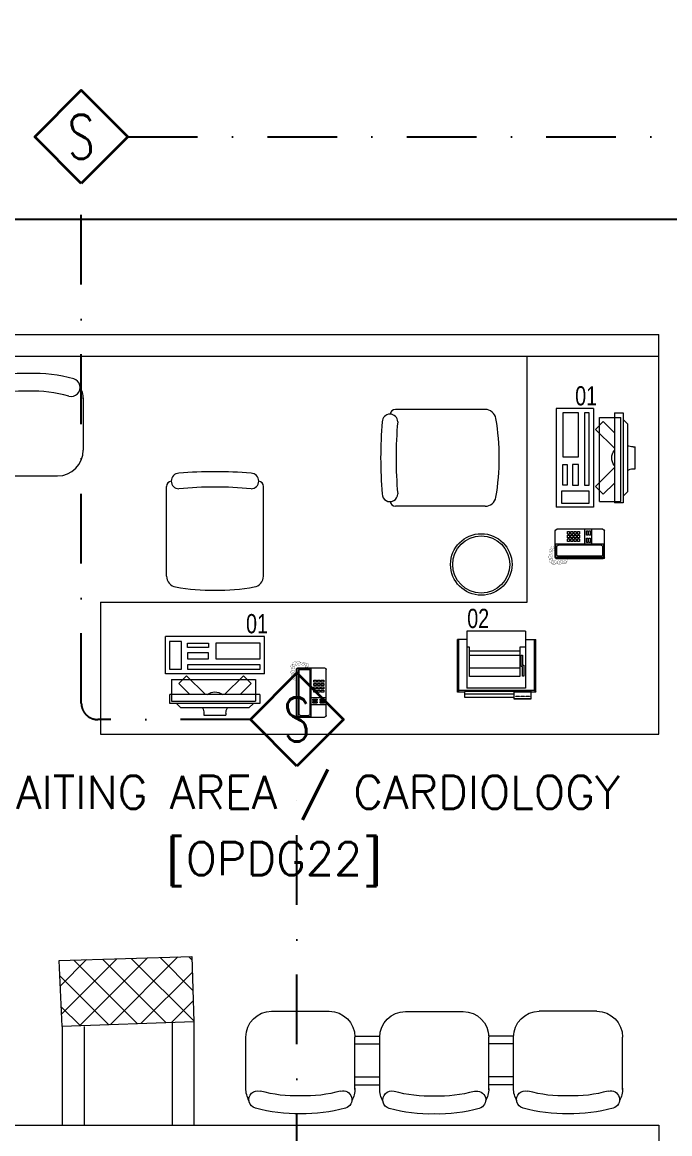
# Model space of a CAD drawing. Header units: inches. Extents: x -246178 to 57169, y -29325 to 19878.
# Drawn here: x 26649 to 29599, y -6387 to -1326 of the extents above; entities that cross this region are included whole.
import ezdxf
from ezdxf.enums import TextEntityAlignment as Align

# ---------------------------------------------------------------- set-up
doc = ezdxf.new("R2010")
doc.units = ezdxf.units.IN
doc.header["$LTSCALE"] = 25
doc.header["$MEASUREMENT"] = 0
doc.linetypes.add('DASHDOT', pattern=[25.4, 12.7, -6.35, 0, -6.35])
doc.layers.get('0').update_dxf_attribs({"color": 8})
for name, color, linetype, lineweight in [('00-Ground Floor$0$72_EGR_BASE_TEXT', 252, 'Continuous', 5), ('00-Ground Floor$0$72_EGR_EQP_TAG', 142, 'Continuous', 5), ('00-Ground Floor$0$C-HYDR-CTCH', 251, 'Continuous', 5), ('00-Ground Floor$0$Hatch', 254, 'Continuous', 5), ('00-Ground Floor$0$LOADING', 253, 'Continuous', 5), ('00-Ground Floor$0$Walls', 251, 'Continuous', 5), ('F-ALRM-CLNG @ 100', 33, 'Continuous', 35), ('F-ALRM-CLNG-CNDT', 51, 'DASHDOT', 25), ('F-ALRM-CNDT-SPLY', 43, 'POWER SUPPLY', 25)]:
    doc.layers.add(name, color=color, linetype=linetype, lineweight=lineweight)
doc.styles.add('00-Ground Floor$0$SIMPLEX', font='SIMPLEX.shx', dxfattribs={"height": 150})
doc.styles.add('00-Ground Floor$0$Standard', font='arial.ttf')
doc.styles.add('00-Ground Floor$0$X3G_ENTITY_257CFD', font='swisscl.ttf', dxfattribs={"height": 200})
doc.styles.add('DC_Simplex', font='SIMPLEX.shx', dxfattribs={"width": 0.7})
doc.styles.get("Standard").update_dxf_attribs({"font": 'arial.ttf'})
doc.linetypes.add('POWER SUPPLY', pattern='A,50.8,-4,["PS",Standard,S=4.5,R=0,X=0,Y=-2.25],-11', length=65.8)

# ---------------------------------------------------------------- blocks, each defined once
blk = doc.blocks.new('A$C5CF53093')
blk.add_lwpolyline([(0, -212.1), (-212.1, 0), (0, 212.1), (212.1, 0)], close=True)
blk = doc.blocks.new('*U11')
at = {"xscale": 0.01, "yscale": 0.01, "zscale": 0.01}
blk.add_blockref('A$C5CF53093', (0.007, -0.007), dxfattribs=at)
at = {"color": 6, "style": 'DC_Simplex', "width": 0.7, "flags": 8}
blk.add_attdef('TYPE', text='', height=2, rotation=360, dxfattribs=at).set_placement((0, 0), align=Align.MIDDLE_CENTER)
blk = doc.blocks.new('*U24')
at = {"xscale": 0.01, "yscale": 0.01, "zscale": 0.01}
blk.add_blockref('A$C5CF53093', (0.007, -0.007), dxfattribs=at)
at = {"color": 6, "style": 'DC_Simplex', "width": 0.7, "flags": 8}
blk.add_attdef('TYPE', text='', height=2, rotation=360, dxfattribs=at).set_placement((0, 0), align=Align.MIDDLE_CENTER)
blk = doc.blocks.new('00-Ground Floor$0$GF21021-P')
for p, q in [((-0.2207, 0.4756), (-0.2207, 0.0675)), ((0.2205, 0.4756), (0.2205, 0.0675))]:
    blk.add_line(p, q)
for centre, radius, start, end in [((-0.1707, 0.4756), 0.05, 99.6329, 180), ((-0.0001, -0.5295), 1.0695, 80.3671, 99.6329), ((0.1705, 0.4756), 0.05, 0, 80.3671), ((-0.1957, 0.0675), 0.025, 180, 261.4721), ((-0.1643, 0.0425), 0.0351, 90, 270), ((0, 1.8467), 1.7767, 264.6946, 275.3053), ((0.1641, 0.0425), 0.0351, 270, 90), ((0.1955, 0.0675), 0.025, 278.5279, 0), ((0, 1.8314), 1.8314, 264.8532, 275.147)]:
    blk.add_arc(centre, radius, start, end)
blk = doc.blocks.new('00-Ground Floor$0$DM20079-P')
at = {"color": 0}
for p, q in [((-0.0686, 0.217), (-0.0686, 0.008)), ((-0.0616, 0.225), (0.0594, 0.225)), ((-0.0616, 0.225), (-0.0616, 0)), ((-0.0616, 0.222), (-0.0016, 0.222)), ((-0.0616, 0.212), (-0.0565, 0.212)), ((-0.0566, 0.2105), (-0.0566, 0.0145)), ((-0.0496, 0.2175), (-0.0136, 0.2175)), ((-0.0068, 0.212), (-0.0016, 0.212)), ((-0.0066, 0.2105), (-0.0066, 0.0145)), ((-0.0016, 0.225), (-0.0016, 0)), ((0.0664, 0.217), (0.0664, 0.008)), ((-0.0016, 0.1675), (0.0664, 0.1675)), ((-0.0016, 0.135), (0.0664, 0.135)), ((-0.0616, 0.013), (-0.0565, 0.013)), ((-0.0616, 0.003), (-0.0016, 0.003)), ((-0.0594, 0), (0.0594, 0)), ((-0.0496, 0.0075), (-0.0136, 0.0075)), ((-0.0068, 0.013), (-0.0016, 0.013))]:
    blk.add_line(p, q, dxfattribs=at)
for points in [[(0.0074, 0.1605, 0.414214), (0.0054, 0.1585), (0.0054, 0.1555, 0.414214), (0.0074, 0.1535), (0.0234, 0.1535, 0.414214), (0.0254, 0.1555), (0.0254, 0.1585, 0.414214), (0.0234, 0.1605)], [(0.0574, 0.1535, 0.414214), (0.0594, 0.1555), (0.0594, 0.1585, 0.414214), (0.0574, 0.1605), (0.0414, 0.1605, 0.414214), (0.0394, 0.1585), (0.0394, 0.1555, 0.414214), (0.0414, 0.1535)], [(0.0234, 0.142, 0.414214), (0.0254, 0.144), (0.0254, 0.147, 0.414214), (0.0234, 0.149), (0.0074, 0.149, 0.414214), (0.0054, 0.147), (0.0054, 0.144, 0.414214), (0.0074, 0.142)], [(0.0104, 0.103, 0.414214), (0.0124, 0.101), (0.0204, 0.101, 0.414214), (0.0224, 0.103), (0.0224, 0.109, 0.414214), (0.0204, 0.111), (0.0124, 0.111, 0.414214), (0.0104, 0.109)], [(0.0274, 0.103, 0.414214), (0.0294, 0.101), (0.0374, 0.101, 0.414214), (0.0394, 0.103), (0.0394, 0.109, 0.414214), (0.0374, 0.111), (0.0294, 0.111, 0.414214), (0.0274, 0.109)], [(0.0574, 0.142, 0.414214), (0.0594, 0.144), (0.0594, 0.147, 0.414214), (0.0574, 0.149), (0.0414, 0.149, 0.414214), (0.0394, 0.147), (0.0394, 0.144, 0.414214), (0.0414, 0.142)], [(0.0444, 0.103, 0.414214), (0.0464, 0.101), (0.0544, 0.101, 0.414214), (0.0564, 0.103), (0.0564, 0.109, 0.414214), (0.0544, 0.111), (0.0464, 0.111, 0.414214), (0.0444, 0.109)], [(0.0104, 0.088, 0.414214), (0.0124, 0.086), (0.0204, 0.086, 0.414214), (0.0224, 0.088), (0.0224, 0.094, 0.414214), (0.0204, 0.096), (0.0124, 0.096, 0.414214), (0.0104, 0.094)], [(0.0104, 0.073, 0.414214), (0.0124, 0.071), (0.0204, 0.071, 0.414214), (0.0224, 0.073), (0.0224, 0.079, 0.414214), (0.0204, 0.081), (0.0124, 0.081, 0.414214), (0.0104, 0.079)], [(0.0104, 0.058, 0.414214), (0.0124, 0.056), (0.0204, 0.056, 0.414214), (0.0224, 0.058), (0.0224, 0.064, 0.414214), (0.0204, 0.066), (0.0124, 0.066, 0.414214), (0.0104, 0.064)], [(0.0274, 0.088, 0.414214), (0.0294, 0.086), (0.0374, 0.086, 0.414214), (0.0394, 0.088), (0.0394, 0.094, 0.414214), (0.0374, 0.096), (0.0294, 0.096, 0.414214), (0.0274, 0.094)], [(0.0274, 0.073, 0.414214), (0.0294, 0.071), (0.0374, 0.071, 0.414214), (0.0394, 0.073), (0.0394, 0.079, 0.414214), (0.0374, 0.081), (0.0294, 0.081, 0.414214), (0.0274, 0.079)], [(0.0274, 0.058, 0.414214), (0.0294, 0.056), (0.0374, 0.056, 0.414214), (0.0394, 0.058), (0.0394, 0.064, 0.414214), (0.0374, 0.066), (0.0294, 0.066, 0.414214), (0.0274, 0.064)], [(0.0444, 0.088, 0.414214), (0.0464, 0.086), (0.0544, 0.086, 0.414214), (0.0564, 0.088), (0.0564, 0.094, 0.414214), (0.0544, 0.096), (0.0464, 0.096, 0.414214), (0.0444, 0.094)], [(0.0444, 0.073, 0.414214), (0.0464, 0.071), (0.0544, 0.071, 0.414214), (0.0564, 0.073), (0.0564, 0.079, 0.414214), (0.0544, 0.081), (0.0464, 0.081, 0.414214), (0.0444, 0.079)], [(0.0444, 0.058, 0.414214), (0.0464, 0.056), (0.0544, 0.056, 0.414214), (0.0564, 0.058), (0.0564, 0.064, 0.414214), (0.0544, 0.066), (0.0464, 0.066, 0.414214), (0.0444, 0.064)]]:
    blk.add_lwpolyline(points, format="xyb", close=True, dxfattribs=at)
at = {"color": 0, "const_width": 0.001}
blk.add_lwpolyline([(-0.0686, 0.059, 0.184574), (-0.0861, 0.0478, 1.44364), (-0.0769, 0.0452, 0.837915), (-0.0907, 0.0465, 0.30536), (-0.0835, 0.0248, 1.584726), (-0.0815, 0.034, 0.253153), (-0.094, 0.0228, 0.874198), (-0.0776, 0.0142, 0.915253), (-0.0897, 0.0168, 0.223821), (-0.0874, -0.0011, 1.703343), (-0.0796, 0.005, 0.588962), (-0.0934, -0.0114, 0.717795), (-0.0769, -0.0108, 0.983104), (-0.0875, -0.0075, 0.326362), (-0.0815, -0.0259, 0.758716), (-0.0657, -0.0134, 0.906186), (-0.0743, -0.016, 0.189488), (-0.067, -0.0272, 0.7948), (-0.0506, -0.0127, 1.223996), (-0.0585, -0.0193, 0.072149), (-0.0473, -0.0259, 0.645886), (-0.0341, -0.0134, 1.366917), (-0.042, -0.0193, 0.078415), (-0.0315, -0.0246, 0.723006), (-0.0229, -0.0127, 1.105484), (-0.0289, -0.018, 0.327892), (-0.017, -0.0193, 0.446638), (-0.0144, -0.0068, 0.327263), (-0.0269, -0.0029, 1.240441), (-0.0229, -0.0094, 0.611307), (-0.0278, 0.0075)], format="xyb", dxfattribs=at)
at = {"color": 0}
for centre, radius, start, end in [((-0.0605, 0.217), 0.00813, 97.9633, 179.6649), ((-0.0496, 0.2105), 0.007, 90, 180), ((-0.0136, 0.2105), 0.007, 0, 90), ((0.0582, 0.217), 0.00813, 0.3351, 82.0367), ((-0.0605, 0.008), 0.00813, 180.3351, 277.9633), ((-0.0496, 0.0145), 0.007, 180, 270), ((-0.0136, 0.0145), 0.007, 270, 0), ((0.0582, 0.008), 0.00813, 277.9633, 359.6649)]:
    blk.add_arc(centre, radius, start, end, dxfattribs=at)
blk = doc.blocks.new('00-Ground Floor$0$ITCWLS1-P')
at = {"layer": '00-Ground Floor$0$LOADING'}
for p, q in [((-0.2651, 0.43, 0), (-0.3051, 0.43, 0)), ((-0.3051, 0.43, 0), (-0.3051, 0.02, 0)), ((-0.197, 0.4094), (-0.295, 0.4094)), ((-0.295, 0.0264), (-0.295, 0.4094)), ((-0.2651, 0.43, 0), (-0.2651, 0.02, 0)), ((-0.197, 0.0264), (-0.197, 0.4094)), ((-0.17, 0.45), (-0.17, 0)), ((-0.17, 0.45), (0, 0.45)), ((-0.1496, 0.4305), (-0.1291, 0.4305)), ((-0.1291, 0.4305), (-0.1291, 0.4089)), ((0, 0.45), (0, 0)), ((-0.3251, 0.38, 0), (-0.3051, 0.4, 0)), ((-0.3251, 0.38, 0), (-0.3251, 0.07, 0)), ((-0.3503, 0.275), (-0.3596, 0.275)), ((-0.3596, 0.175), (-0.3596, 0.275)), ((-0.3503, 0.175), (-0.3596, 0.175)), ((-0.3251, 0.07, 0), (-0.3051, 0.05, 0)), ((-0.3051, 0.02, 0), (-0.2651, 0.02, 0)), ((-0.197, 0.0264), (-0.295, 0.0264)), ((-0.17, 0), (0, 0))]:
    blk.add_line(p, q, dxfattribs=at)
at = {"layer": '00-Ground Floor$0$LOADING', "extrusion": (2.48281e-10, 3.18408e-10, -1)}
for p, q in [((-0.2651, 0.3395), (-0.2144, 0.3902)), ((-0.2651, 0.2688), (-0.1791, 0.3548)), ((-0.1791, 0.3548), (-0.2144, 0.3902))]:
    blk.add_line(p, q, dxfattribs=at)
at = {"layer": '00-Ground Floor$0$LOADING', "extrusion": (2.48281e-10, -3.18408e-10, -1)}
for p, q in [((-0.2651, 0.1812), (-0.1791, 0.0952)), ((-0.2651, 0.1105), (-0.2144, 0.0598)), ((-0.1791, 0.0952), (-0.2144, 0.0598))]:
    blk.add_line(p, q, dxfattribs=at)
at = {"layer": '00-Ground Floor$0$LOADING'}
for points in [[(-0.1291, 0.4089), (-0.1291, 0.1), (-0.1496, 0.1), (-0.1496, 0.4305)], [(-0.1496, 0.1), (-0.1496, 0.1), (-0.1496, 0.1), (-0.1496, 0.1), (-0.1496, 0.1), (-0.1496, 0.1), (-0.1496, 0.1), (-0.1496, 0.1), (-0.1496, 0.1)], [(-0.1496, 0.1), (-0.1496, 0.1), (-0.1496, 0.1), (-0.1496, 0.1), (-0.1496, 0.1), (-0.1496, 0.1), (-0.1496, 0.1), (-0.1496, 0.1), (-0.1496, 0.1), (-0.1496, 0.1), (-0.1496, 0.1), (-0.1496, 0.1), (-0.1496, 0.1), (-0.1496, 0.1), (-0.1496, 0.1), (-0.1496, 0.1), (-0.1496, 0.1), (-0.1496, 0.1)], [(-0.1496, 0.1), (-0.1496, 0.1), (-0.1496, 0.1), (-0.1496, 0.1), (-0.1496, 0.1), (-0.1496, 0.1), (-0.1496, 0.1), (-0.1496, 0.1), (-0.1496, 0.1), (-0.1496, 0.1)], [(-0.1496, 0.1), (-0.1496, 0.1), (-0.1496, 0.1), (-0.1496, 0.1), (-0.1496, 0.1), (-0.1496, 0.1), (-0.1496, 0.1)], [(-0.1496, 0.1), (-0.1496, 0.1), (-0.1496, 0.1), (-0.1496, 0.1), (-0.1496, 0.1), (-0.1496, 0.1), (-0.1496, 0.1), (-0.1496, 0.1), (-0.1496, 0.1), (-0.1496, 0.1)], [(-0.1496, 0.1), (-0.1496, 0.1), (-0.1496, 0.1), (-0.1496, 0.1), (-0.1496, 0.1), (-0.1496, 0.1), (-0.1496, 0.1), (-0.1496, 0.1), (-0.1496, 0.1), (-0.1496, 0.1), (-0.1496, 0.1), (-0.1496, 0.1), (-0.1496, 0.1), (-0.1496, 0.1), (-0.1496, 0.1)], [(-0.1496, 0.1), (-0.1496, 0.1), (-0.1496, 0.1), (-0.1496, 0.1), (-0.1496, 0.1), (-0.1496, 0.1), (-0.1496, 0.1), (-0.1496, 0.1), (-0.1496, 0.1), (-0.1496, 0.1)], [(-0.1496, 0.1), (-0.1496, 0.1), (-0.1496, 0.1), (-0.1496, 0.1), (-0.1496, 0.1), (-0.1496, 0.1), (-0.1496, 0.1), (-0.1496, 0.1), (-0.1496, 0.1), (-0.1496, 0.1)], [(-0.1496, 0.1), (-0.1496, 0.1), (-0.1496, 0.1), (-0.1496, 0.1), (-0.1496, 0.1), (-0.1496, 0.1), (-0.1496, 0.1), (-0.1496, 0.1), (-0.1496, 0.1), (-0.1496, 0.1), (-0.1496, 0.1), (-0.1496, 0.1), (-0.1496, 0.1), (-0.1496, 0.1), (-0.1496, 0.1), (-0.1496, 0.1), (-0.1496, 0.1), (-0.1496, 0.1), (-0.1496, 0.1), (-0.1496, 0.1), (-0.1496, 0.1), (-0.1496, 0.1), (-0.1496, 0.1), (-0.1496, 0.1), (-0.1496, 0.1), (-0.1496, 0.1), (-0.1496, 0.1), (-0.1496, 0.1), (-0.1496, 0.1), (-0.1496, 0.1), (-0.1496, 0.1), (-0.1496, 0.1), (-0.1496, 0.1), (-0.1496, 0.1), (-0.1496, 0.1), (-0.1496, 0.1), (-0.1496, 0.1), (-0.1496, 0.1), (-0.1496, 0.1), (-0.1496, 0.1), (-0.1496, 0.1), (-0.1496, 0.1), (-0.1496, 0.1), (-0.1496, 0.1), (-0.1496, 0.1), (-0.1496, 0.1), (-0.1496, 0.1), (-0.1496, 0.1), (-0.1496, 0.1), (-0.1496, 0.1), (-0.1496, 0.1), (-0.1496, 0.1), (-0.1496, 0.1), (-0.1496, 0.1)], [(-0.1496, 0.1), (-0.1496, 0.1), (-0.1496, 0.1), (-0.1496, 0.1), (-0.1496, 0.1), (-0.1496, 0.1), (-0.1496, 0.1), (-0.1496, 0.1), (-0.1496, 0.1), (-0.1496, 0.1), (-0.1496, 0.1), (-0.1496, 0.1), (-0.1496, 0.1), (-0.1496, 0.1), (-0.1496, 0.1), (-0.1496, 0.1), (-0.1496, 0.1), (-0.1496, 0.1), (-0.1496, 0.1), (-0.1496, 0.1), (-0.1496, 0.1), (-0.1496, 0.1), (-0.1496, 0.1), (-0.1496, 0.1), (-0.1496, 0.1), (-0.1496, 0.1), (-0.1496, 0.1), (-0.1496, 0.1), (-0.1496, 0.1), (-0.1496, 0.1), (-0.1496, 0.1), (-0.1496, 0.1), (-0.1496, 0.1), (-0.1496, 0.1), (-0.1496, 0.1), (-0.1496, 0.1), (-0.1496, 0.1), (-0.1496, 0.1), (-0.1496, 0.1), (-0.1496, 0.1), (-0.1496, 0.1), (-0.1496, 0.1), (-0.1496, 0.1), (-0.1496, 0.1), (-0.1496, 0.1), (-0.1496, 0.1), (-0.1496, 0.1), (-0.1496, 0.1), (-0.1496, 0.1), (-0.1496, 0.1), (-0.1496, 0.1), (-0.1496, 0.1), (-0.1496, 0.1), (-0.1496, 0.1), (-0.1496, 0.1), (-0.1496, 0.1), (-0.1496, 0.1), (-0.1496, 0.1), (-0.1496, 0.1), (-0.1496, 0.1), (-0.1496, 0.1), (-0.1496, 0.1), (-0.1496, 0.1), (-0.1496, 0.1), (-0.1496, 0.1), (-0.1496, 0.1), (-0.1496, 0.1), (-0.1496, 0.1), (-0.1496, 0.1), (-0.1496, 0.1), (-0.1496, 0.1), (-0.1496, 0.1), (-0.1496, 0.1), (-0.1496, 0.1), (-0.1496, 0.1), (-0.1496, 0.1), (-0.1496, 0.1), (-0.1496, 0.1), (-0.1496, 0.1), (-0.1496, 0.1), (-0.1496, 0.1), (-0.1496, 0.1), (-0.1496, 0.1), (-0.1496, 0.1), (-0.1496, 0.1), (-0.1496, 0.1), (-0.1496, 0.1), (-0.1496, 0.1), (-0.1496, 0.1)], [(-0.1496, 0.1), (-0.1496, 0.1), (-0.1496, 0.1), (-0.1496, 0.1), (-0.1496, 0.1), (-0.1496, 0.1), (-0.1496, 0.1), (-0.1496, 0.1), (-0.1496, 0.1), (-0.1496, 0.1), (-0.1496, 0.1), (-0.1496, 0.1)], [(-0.1496, 0.1), (-0.1496, 0.1), (-0.1496, 0.1), (-0.1496, 0.1), (-0.1496, 0.1), (-0.1496, 0.1), (-0.1496, 0.1)], [(-0.1496, 0.1), (-0.1496, 0.1), (-0.1496, 0.1), (-0.1496, 0.1), (-0.1496, 0.1), (-0.1496, 0.1), (-0.1496, 0.1), (-0.1496, 0.1), (-0.1496, 0.1), (-0.1496, 0.1), (-0.1496, 0.1), (-0.1496, 0.1), (-0.1496, 0.1), (-0.1496, 0.1), (-0.1496, 0.1), (-0.1496, 0.1), (-0.1496, 0.1)], [(-0.1496, 0.1), (-0.1496, 0.1), (-0.1496, 0.1), (-0.1496, 0.1), (-0.1496, 0.1), (-0.1496, 0.1), (-0.1496, 0.1), (-0.1496, 0.1), (-0.1496, 0.1), (-0.1496, 0.1), (-0.1496, 0.1), (-0.1496, 0.1), (-0.1496, 0.1), (-0.1496, 0.1), (-0.1496, 0.1), (-0.1496, 0.1), (-0.1496, 0.1), (-0.1496, 0.1), (-0.1496, 0.1), (-0.1496, 0.1), (-0.1496, 0.1), (-0.1496, 0.1), (-0.1496, 0.1), (-0.1496, 0.1), (-0.1496, 0.1), (-0.1496, 0.1), (-0.1496, 0.1), (-0.1496, 0.1), (-0.1496, 0.1), (-0.1496, 0.1), (-0.1496, 0.1), (-0.1496, 0.1), (-0.1496, 0.1), (-0.1496, 0.1), (-0.1496, 0.1), (-0.1496, 0.1), (-0.1496, 0.1), (-0.1496, 0.1), (-0.1496, 0.1), (-0.1496, 0.1), (-0.1496, 0.1), (-0.1496, 0.1), (-0.1496, 0.1), (-0.1496, 0.1), (-0.1496, 0.1), (-0.1496, 0.1), (-0.1496, 0.1), (-0.1496, 0.1), (-0.1496, 0.1), (-0.1496, 0.1), (-0.1496, 0.1), (-0.1496, 0.1), (-0.1496, 0.1), (-0.1496, 0.1), (-0.1496, 0.1), (-0.1496, 0.1), (-0.1496, 0.1), (-0.1496, 0.1), (-0.1496, 0.1), (-0.1496, 0.1), (-0.1496, 0.1), (-0.1496, 0.1), (-0.1496, 0.1), (-0.1496, 0.1), (-0.1496, 0.1), (-0.1496, 0.1), (-0.1496, 0.1), (-0.1496, 0.1), (-0.1496, 0.1), (-0.1496, 0.1), (-0.1496, 0.1), (-0.1496, 0.1), (-0.1496, 0.1), (-0.1496, 0.1), (-0.1496, 0.1), (-0.1496, 0.1), (-0.1496, 0.1), (-0.1496, 0.1), (-0.1496, 0.1), (-0.1496, 0.1), (-0.1496, 0.1), (-0.1496, 0.1), (-0.1496, 0.1), (-0.1496, 0.1), (-0.1496, 0.1), (-0.1496, 0.1), (-0.1496, 0.1), (-0.1496, 0.1), (-0.1496, 0.1), (-0.1496, 0.1), (-0.1496, 0.1), (-0.1496, 0.1), (-0.1496, 0.1), (-0.1496, 0.1), (-0.1496, 0.1), (-0.1496, 0.1), (-0.1496, 0.1), (-0.1496, 0.1), (-0.1496, 0.1), (-0.1496, 0.1), (-0.1496, 0.1), (-0.1496, 0.1), (-0.1496, 0.1), (-0.1496, 0.1), (-0.1496, 0.1), (-0.1496, 0.1), (-0.1496, 0.1), (-0.1496, 0.1), (-0.1496, 0.1), (-0.1496, 0.1), (-0.1496, 0.1)], [(-0.1496, 0.1), (-0.1496, 0.1), (-0.1496, 0.1), (-0.1496, 0.1), (-0.1496, 0.1), (-0.1496, 0.1), (-0.1496, 0.1), (-0.1496, 0.1)]]:
    blk.add_lwpolyline(points, dxfattribs=at)
for points in [[(-0.1019, 0.4305), (-0.0304, 0.4305), (-0.0304, 0.2294), (-0.1019, 0.2294)], [(-0.1019, 0.1954), (-0.0747, 0.1954), (-0.0747, 0.1), (-0.1019, 0.1)], [(-0.0304, 0.1954), (-0.0508, 0.1954), (-0.0508, 0.1), (-0.0304, 0.1)], [(-0.1496, 0.1), (-0.1496, 0.1), (-0.1496, 0.1), (-0.1496, 0.1), (-0.1496, 0.1), (-0.1496, 0.1), (-0.1496, 0.1), (-0.1496, 0.1), (-0.1496, 0.1), (-0.1496, 0.1), (-0.1496, 0.1), (-0.1496, 0.1), (-0.1496, 0.1), (-0.1496, 0.1), (-0.1496, 0.1), (-0.1496, 0.1), (-0.1496, 0.1), (-0.1496, 0.1), (-0.1496, 0.1), (-0.1496, 0.1), (-0.1496, 0.1), (-0.1496, 0.1), (-0.1496, 0.1), (-0.1496, 0.1), (-0.1496, 0.1), (-0.1496, 0.1), (-0.1496, 0.1), (-0.1496, 0.1), (-0.1496, 0.1), (-0.1496, 0.1), (-0.1496, 0.1), (-0.1496, 0.1), (-0.1496, 0.1), (-0.1496, 0.1), (-0.1496, 0.1), (-0.1496, 0.1), (-0.1496, 0.1), (-0.1496, 0.1), (-0.1496, 0.1), (-0.1496, 0.1), (-0.1496, 0.1), (-0.1496, 0.1), (-0.1496, 0.1), (-0.1496, 0.1), (-0.1496, 0.1), (-0.1496, 0.1), (-0.1496, 0.1), (-0.1496, 0.1), (-0.1496, 0.1), (-0.1496, 0.1), (-0.1496, 0.1), (-0.1496, 0.1), (-0.1496, 0.1), (-0.1496, 0.1), (-0.1496, 0.1), (-0.1496, 0.1), (-0.1496, 0.1), (-0.1496, 0.1), (-0.1496, 0.1), (-0.1496, 0.1), (-0.1496, 0.1), (-0.1496, 0.1), (-0.1496, 0.1), (-0.1496, 0.1), (-0.1496, 0.1), (-0.1496, 0.1), (-0.1496, 0.1), (-0.1496, 0.1), (-0.1496, 0.1), (-0.1496, 0.1), (-0.1496, 0.1), (-0.1496, 0.1), (-0.1496, 0.1), (-0.1496, 0.1), (-0.1496, 0.1), (-0.1496, 0.1), (-0.1496, 0.1), (-0.1496, 0.1), (-0.1496, 0.1), (-0.1496, 0.1), (-0.1496, 0.1), (-0.1496, 0.1), (-0.1496, 0.1), (-0.1496, 0.1), (-0.1496, 0.1), (-0.1496, 0.1), (-0.1496, 0.1), (-0.1496, 0.1), (-0.1496, 0.1), (-0.1496, 0.1), (-0.1496, 0.1), (-0.1496, 0.1), (-0.1496, 0.1), (-0.1496, 0.1), (-0.1496, 0.1), (-0.1496, 0.1), (-0.1496, 0.1), (-0.1496, 0.1), (-0.1496, 0.1), (-0.1496, 0.1), (-0.1496, 0.1), (-0.1496, 0.1), (-0.1496, 0.1), (-0.1496, 0.1), (-0.1496, 0.1), (-0.1496, 0.1), (-0.1496, 0.1), (-0.1496, 0.1), (-0.1496, 0.1), (-0.1496, 0.1), (-0.1496, 0.1), (-0.1496, 0.1), (-0.1496, 0.1), (-0.1496, 0.1), (-0.1496, 0.1), (-0.1496, 0.1), (-0.1496, 0.1), (-0.1496, 0.1), (-0.1496, 0.1), (-0.1496, 0.1), (-0.1496, 0.1), (-0.1496, 0.1), (-0.1496, 0.1), (-0.1496, 0.1), (-0.1496, 0.1), (-0.1496, 0.1), (-0.1496, 0.1), (-0.1496, 0.1), (-0.1496, 0.1), (-0.1496, 0.1), (-0.1496, 0.1), (-0.1496, 0.1), (-0.1496, 0.1), (-0.1496, 0.1), (-0.1496, 0.1), (-0.1496, 0.1), (-0.1496, 0.1), (-0.1496, 0.1), (-0.1496, 0.1), (-0.1496, 0.1), (-0.1496, 0.1), (-0.1496, 0.1), (-0.1496, 0.1), (-0.1496, 0.1), (-0.1496, 0.1), (-0.1496, 0.1), (-0.1496, 0.1), (-0.1496, 0.1), (-0.1496, 0.1), (-0.1496, 0.1), (-0.1496, 0.1), (-0.1496, 0.1), (-0.1496, 0.1), (-0.1496, 0.1), (-0.1496, 0.1), (-0.1496, 0.1), (-0.1496, 0.1), (-0.1496, 0.1), (-0.1496, 0.1), (-0.1496, 0.1), (-0.1496, 0.1), (-0.1496, 0.1), (-0.1496, 0.1), (-0.1496, 0.1), (-0.1496, 0.1), (-0.1496, 0.1), (-0.1496, 0.1), (-0.1496, 0.1), (-0.1496, 0.1), (-0.1496, 0.1), (-0.1496, 0.1), (-0.1496, 0.1), (-0.1496, 0.1), (-0.1496, 0.1), (-0.1496, 0.1), (-0.1496, 0.1), (-0.1496, 0.1), (-0.1496, 0.1), (-0.1496, 0.1), (-0.1496, 0.1), (-0.1496, 0.1), (-0.1496, 0.1), (-0.1496, 0.1), (-0.1496, 0.1), (-0.1496, 0.1), (-0.1496, 0.1), (-0.1496, 0.1), (-0.1496, 0.1), (-0.1496, 0.1), (-0.1496, 0.1), (-0.1496, 0.1), (-0.1496, 0.1), (-0.1496, 0.1), (-0.1496, 0.1), (-0.1496, 0.1), (-0.1496, 0.1), (-0.1496, 0.1), (-0.1496, 0.1), (-0.1496, 0.1), (-0.1496, 0.1), (-0.1496, 0.1), (-0.1496, 0.1), (-0.1496, 0.1), (-0.1496, 0.1), (-0.1496, 0.1), (-0.1496, 0.1), (-0.1496, 0.1), (-0.1496, 0.1), (-0.1496, 0.1), (-0.1496, 0.1), (-0.1496, 0.1), (-0.1496, 0.1), (-0.1496, 0.1), (-0.1496, 0.1), (-0.1496, 0.1), (-0.1496, 0.1), (-0.1496, 0.1), (-0.1496, 0.1), (-0.1496, 0.1), (-0.1496, 0.1), (-0.1496, 0.1), (-0.1496, 0.1), (-0.1496, 0.1), (-0.1496, 0.1), (-0.1496, 0.1), (-0.1496, 0.1), (-0.1496, 0.1), (-0.1496, 0.1), (-0.1496, 0.1), (-0.1496, 0.1), (-0.1496, 0.1), (-0.1496, 0.1), (-0.1496, 0.1), (-0.1496, 0.1), (-0.1496, 0.1), (-0.1496, 0.1), (-0.1496, 0.1), (-0.1496, 0.1), (-0.1496, 0.1), (-0.1496, 0.1), (-0.1496, 0.1), (-0.1496, 0.1), (-0.1496, 0.1), (-0.1496, 0.1), (-0.1496, 0.1), (-0.1496, 0.1), (-0.1496, 0.1), (-0.1496, 0.1), (-0.1496, 0.1), (-0.1496, 0.1), (-0.1496, 0.1), (-0.1496, 0.1), (-0.1496, 0.1), (-0.1496, 0.1), (-0.1496, 0.1), (-0.1496, 0.1), (-0.1496, 0.1), (-0.1496, 0.1), (-0.1496, 0.1), (-0.1496, 0.1), (-0.1496, 0.1), (-0.1496, 0.1), (-0.1496, 0.1), (-0.1496, 0.1), (-0.1496, 0.1), (-0.1496, 0.1), (-0.1496, 0.1), (-0.1496, 0.1), (-0.1496, 0.1), (-0.1496, 0.1), (-0.1496, 0.1), (-0.1496, 0.1), (-0.1496, 0.1), (-0.1496, 0.1), (-0.1496, 0.1), (-0.1496, 0.1), (-0.1496, 0.1)], [(-0.1496, 0.1), (-0.1496, 0.1), (-0.1496, 0.1), (-0.1496, 0.1), (-0.1496, 0.1), (-0.1496, 0.1), (-0.1496, 0.1), (-0.1496, 0.1), (-0.1496, 0.1), (-0.1496, 0.1), (-0.1496, 0.1), (-0.1496, 0.1), (-0.1496, 0.1), (-0.1496, 0.1), (-0.1496, 0.1), (-0.1496, 0.1), (-0.1496, 0.1), (-0.1496, 0.1), (-0.1496, 0.1), (-0.1496, 0.1), (-0.1496, 0.1), (-0.1496, 0.1), (-0.1496, 0.1), (-0.1496, 0.1), (-0.1496, 0.1), (-0.1496, 0.1), (-0.1496, 0.1), (-0.1496, 0.1), (-0.1496, 0.1), (-0.1496, 0.1), (-0.1496, 0.1), (-0.1496, 0.1), (-0.1496, 0.1), (-0.1496, 0.1), (-0.1496, 0.1), (-0.1496, 0.1), (-0.1496, 0.1), (-0.1496, 0.1), (-0.1496, 0.1), (-0.1496, 0.1), (-0.1496, 0.1), (-0.1496, 0.1), (-0.1496, 0.1), (-0.1496, 0.1), (-0.1496, 0.1), (-0.1496, 0.1), (-0.1496, 0.1), (-0.1496, 0.1), (-0.1496, 0.1), (-0.1496, 0.1), (-0.1496, 0.1), (-0.1496, 0.1), (-0.1496, 0.1), (-0.1496, 0.1), (-0.1496, 0.1), (-0.1496, 0.1), (-0.1496, 0.1), (-0.1496, 0.1), (-0.1496, 0.1), (-0.1496, 0.1), (-0.1496, 0.1), (-0.1496, 0.1), (-0.1496, 0.1), (-0.1496, 0.1), (-0.1496, 0.1), (-0.1496, 0.1), (-0.1496, 0.1), (-0.1496, 0.1), (-0.1496, 0.1), (-0.1496, 0.1), (-0.1496, 0.1), (-0.1496, 0.1), (-0.1496, 0.1), (-0.1496, 0.1), (-0.1496, 0.1), (-0.1496, 0.1), (-0.1496, 0.1), (-0.1496, 0.1), (-0.1496, 0.1), (-0.1496, 0.1), (-0.1496, 0.1), (-0.1496, 0.1), (-0.1496, 0.1), (-0.1496, 0.1), (-0.1496, 0.1), (-0.1496, 0.1), (-0.1496, 0.1), (-0.1496, 0.1), (-0.1496, 0.1), (-0.1496, 0.1), (-0.1496, 0.1), (-0.1496, 0.1), (-0.1496, 0.1), (-0.1496, 0.1), (-0.1496, 0.1), (-0.1496, 0.1), (-0.1496, 0.1), (-0.1496, 0.1), (-0.1496, 0.1), (-0.1496, 0.1), (-0.1496, 0.1), (-0.1496, 0.1), (-0.1496, 0.1), (-0.1496, 0.1), (-0.1496, 0.1), (-0.1496, 0.1), (-0.1496, 0.1), (-0.1496, 0.1), (-0.1496, 0.1), (-0.1496, 0.1), (-0.1496, 0.1), (-0.1496, 0.1), (-0.1496, 0.1), (-0.1496, 0.1), (-0.1496, 0.1), (-0.1496, 0.1), (-0.1496, 0.1), (-0.1496, 0.1), (-0.1496, 0.1), (-0.1496, 0.1), (-0.1496, 0.1), (-0.1496, 0.1), (-0.1496, 0.1), (-0.1496, 0.1), (-0.1496, 0.1), (-0.1496, 0.1), (-0.1496, 0.1), (-0.1496, 0.1), (-0.1496, 0.1), (-0.1496, 0.1), (-0.1496, 0.1), (-0.1496, 0.1), (-0.1496, 0.1), (-0.1496, 0.1), (-0.1496, 0.1), (-0.1496, 0.1), (-0.1496, 0.1), (-0.1496, 0.1), (-0.1496, 0.1), (-0.1496, 0.1), (-0.1496, 0.1), (-0.1496, 0.1), (-0.1496, 0.1), (-0.1496, 0.1), (-0.1496, 0.1), (-0.1496, 0.1), (-0.1496, 0.1), (-0.1496, 0.1), (-0.1496, 0.1), (-0.1496, 0.1), (-0.1496, 0.1), (-0.1496, 0.1), (-0.1496, 0.1), (-0.1496, 0.1), (-0.1496, 0.1), (-0.1496, 0.1), (-0.1496, 0.1), (-0.1496, 0.1), (-0.1496, 0.1), (-0.1496, 0.1), (-0.1496, 0.1), (-0.1496, 0.1), (-0.1496, 0.1), (-0.1496, 0.1), (-0.1496, 0.1), (-0.1496, 0.1), (-0.1496, 0.1), (-0.1496, 0.1), (-0.1496, 0.1), (-0.1496, 0.1), (-0.1496, 0.1), (-0.1496, 0.1), (-0.1496, 0.1), (-0.1496, 0.1), (-0.1496, 0.1), (-0.1496, 0.1), (-0.1496, 0.1), (-0.1496, 0.1), (-0.1496, 0.1), (-0.1496, 0.1), (-0.1496, 0.1), (-0.1496, 0.1), (-0.1496, 0.1), (-0.1496, 0.1), (-0.1496, 0.1), (-0.1496, 0.1), (-0.1496, 0.1), (-0.1496, 0.1), (-0.1496, 0.1), (-0.1496, 0.1), (-0.1496, 0.1), (-0.1496, 0.1), (-0.1496, 0.1), (-0.1496, 0.1), (-0.1496, 0.1), (-0.1496, 0.1), (-0.1496, 0.1), (-0.1496, 0.1), (-0.1496, 0.1), (-0.1496, 0.1), (-0.1496, 0.1), (-0.1496, 0.1), (-0.1496, 0.1), (-0.1496, 0.1), (-0.1496, 0.1), (-0.1496, 0.1), (-0.1496, 0.1), (-0.1496, 0.1), (-0.1496, 0.1), (-0.1496, 0.1), (-0.1496, 0.1), (-0.1496, 0.1), (-0.1496, 0.1), (-0.1496, 0.1)], [(-0.1496, 0.1), (-0.1496, 0.1), (-0.1496, 0.1), (-0.1496, 0.1), (-0.1496, 0.1), (-0.1496, 0.1), (-0.1496, 0.1), (-0.1496, 0.1), (-0.1496, 0.1), (-0.1496, 0.1), (-0.1496, 0.1), (-0.1496, 0.1), (-0.1496, 0.1), (-0.1496, 0.1), (-0.1496, 0.1), (-0.1496, 0.1), (-0.1496, 0.1), (-0.1496, 0.1), (-0.1496, 0.1), (-0.1496, 0.1), (-0.1496, 0.1), (-0.1496, 0.1), (-0.1496, 0.1), (-0.1496, 0.1), (-0.1496, 0.1), (-0.1496, 0.1), (-0.1496, 0.1), (-0.1496, 0.1), (-0.1496, 0.1), (-0.1496, 0.1), (-0.1496, 0.1), (-0.1496, 0.1), (-0.1496, 0.1), (-0.1496, 0.1), (-0.1496, 0.1), (-0.1496, 0.1), (-0.1496, 0.1), (-0.1496, 0.1), (-0.1496, 0.1), (-0.1496, 0.1), (-0.1496, 0.1), (-0.1496, 0.1), (-0.1496, 0.1), (-0.1496, 0.1), (-0.1496, 0.1), (-0.1496, 0.1), (-0.1496, 0.1), (-0.1496, 0.1), (-0.1496, 0.1), (-0.1496, 0.1), (-0.1496, 0.1), (-0.1496, 0.1), (-0.1496, 0.1), (-0.1496, 0.1), (-0.1496, 0.1), (-0.1496, 0.1), (-0.1496, 0.1), (-0.1496, 0.1), (-0.1496, 0.1), (-0.1496, 0.1), (-0.1496, 0.1), (-0.1496, 0.1), (-0.1496, 0.1), (-0.1496, 0.1), (-0.1496, 0.1), (-0.1496, 0.1), (-0.1496, 0.1), (-0.1496, 0.1), (-0.1496, 0.1), (-0.1496, 0.1), (-0.1496, 0.1), (-0.1496, 0.1), (-0.1496, 0.1), (-0.1496, 0.1), (-0.1496, 0.1), (-0.1496, 0.1), (-0.1496, 0.1), (-0.1496, 0.1), (-0.1496, 0.1), (-0.1496, 0.1), (-0.1496, 0.1), (-0.1496, 0.1), (-0.1496, 0.1), (-0.1496, 0.1), (-0.1496, 0.1), (-0.1496, 0.1), (-0.1496, 0.1), (-0.1496, 0.1), (-0.1496, 0.1), (-0.1496, 0.1), (-0.1496, 0.1), (-0.1496, 0.1), (-0.1496, 0.1), (-0.1496, 0.1), (-0.1496, 0.1), (-0.1496, 0.1), (-0.1496, 0.1), (-0.1496, 0.1), (-0.1496, 0.1), (-0.1496, 0.1), (-0.1496, 0.1), (-0.1496, 0.1), (-0.1496, 0.1), (-0.1496, 0.1), (-0.1496, 0.1), (-0.1496, 0.1), (-0.1496, 0.1), (-0.1496, 0.1), (-0.1496, 0.1), (-0.1496, 0.1), (-0.1496, 0.1), (-0.1496, 0.1), (-0.1496, 0.1), (-0.1496, 0.1), (-0.1496, 0.1), (-0.1496, 0.1), (-0.1496, 0.1), (-0.1496, 0.1), (-0.1496, 0.1), (-0.1496, 0.1), (-0.1496, 0.1), (-0.1496, 0.1), (-0.1496, 0.1), (-0.1496, 0.1), (-0.1496, 0.1), (-0.1496, 0.1), (-0.1496, 0.1), (-0.1496, 0.1), (-0.1496, 0.1), (-0.1496, 0.1), (-0.1496, 0.1), (-0.1496, 0.1), (-0.1496, 0.1), (-0.1496, 0.1), (-0.1496, 0.1), (-0.1496, 0.1), (-0.1496, 0.1), (-0.1496, 0.1), (-0.1496, 0.1), (-0.1496, 0.1), (-0.1496, 0.1), (-0.1496, 0.1), (-0.1496, 0.1), (-0.1496, 0.1), (-0.1496, 0.1), (-0.1496, 0.1), (-0.1496, 0.1), (-0.1496, 0.1), (-0.1496, 0.1), (-0.1496, 0.1), (-0.1496, 0.1), (-0.1496, 0.1), (-0.1496, 0.1), (-0.1496, 0.1), (-0.1496, 0.1), (-0.1496, 0.1), (-0.1496, 0.1), (-0.1496, 0.1), (-0.1496, 0.1), (-0.1496, 0.1), (-0.1496, 0.1), (-0.1496, 0.1), (-0.1496, 0.1), (-0.1496, 0.1), (-0.1496, 0.1), (-0.1496, 0.1), (-0.1496, 0.1), (-0.1496, 0.1), (-0.1496, 0.1), (-0.1496, 0.1), (-0.1496, 0.1), (-0.1496, 0.1), (-0.1496, 0.1), (-0.1496, 0.1), (-0.1496, 0.1), (-0.1496, 0.1), (-0.1496, 0.1), (-0.1496, 0.1), (-0.1496, 0.1), (-0.1496, 0.1), (-0.1496, 0.1), (-0.1496, 0.1), (-0.1496, 0.1), (-0.1496, 0.1), (-0.1496, 0.1), (-0.1496, 0.1), (-0.1496, 0.1), (-0.1496, 0.1), (-0.1496, 0.1), (-0.1496, 0.1), (-0.1496, 0.1), (-0.1496, 0.1), (-0.1496, 0.1), (-0.1496, 0.1), (-0.1496, 0.1), (-0.1496, 0.1), (-0.1496, 0.1), (-0.1496, 0.1), (-0.1496, 0.1), (-0.1496, 0.1), (-0.1496, 0.1), (-0.1496, 0.1), (-0.1496, 0.1), (-0.1496, 0.1), (-0.1496, 0.1), (-0.1496, 0.1), (-0.1496, 0.1), (-0.1496, 0.1), (-0.1496, 0.1), (-0.1496, 0.1), (-0.1496, 0.1), (-0.1496, 0.1), (-0.1496, 0.1), (-0.1496, 0.1), (-0.1496, 0.1), (-0.1496, 0.1), (-0.1496, 0.1), (-0.1496, 0.1), (-0.1496, 0.1)], [(-0.1496, 0.0727), (-0.0236, 0.0727), (-0.0236, 0.0182), (-0.1496, 0.0182)]]:
    blk.add_lwpolyline(points, close=True, dxfattribs=at)
for centre, radius, start, end in [((-0.3503, 0.325), 0.05, 270, 300.3093), ((-0.3089, 0.225), 0.0556, 321.9431, 38.0569), ((-0.3503, 0.125), 0.05, 59.6907, 90)]:
    blk.add_arc(centre, radius, start, end, dxfattribs=at)
blk = doc.blocks.new('00-Ground Floor$0$WM00001-P')
at = {"layer": '00-Ground Floor$0$LOADING'}
for radius in [0.14, 0.13]:
    blk.add_circle((0, 0), radius, dxfattribs=at)
blk = doc.blocks.new('00-Ground Floor$0$3 seats beam chair')
at = {"layer": '00-Ground Floor$0$LOADING', "ltscale": 20}
for p, q in [((-740534, -1008988.2), (-740317.9, -1008988.2)), ((-740534, -1008988.2), (-740295.5, -1008988.2)), ((-740178.3, -1009367.9), (-740178.3, -1009105.4)), ((-740534, -1009485), (-740295.5, -1009485)), ((-740511, -1009485), (-740511, -1009602.9)), ((-740474.9, -1009485), (-740474.9, -1009602.9)), ((-740325, -1009485), (-740325, -1009602.9)), ((-740290.3, -1009484.9), (-740290.3, -1009602.9)), ((-740534, -1009602.8), (-740295.5, -1009602.8)), ((-740178.3, -1009720), (-740178.3, -1009982.5)), ((-740534, -1010099.7), (-740295.5, -1010099.7)), ((-740534, -1010099.7), (-740317.9, -1010099.7)), ((-740512.3, -1010099.6), (-740512.3, -1010212.3)), ((-740476.2, -1010099.6), (-740476.2, -1010212.3)), ((-740326.3, -1010099.6), (-740326.3, -1010212.3)), ((-740291.5, -1010099.6), (-740291.5, -1010212.4)), ((-740535.3, -1010212.3), (-740319.1, -1010212.3)), ((-740535.3, -1010212.3), (-740296.7, -1010212.3)), ((-740179.5, -1010592), (-740179.5, -1010329.5)), ((-740535.3, -1010709.2), (-740296.7, -1010709.2)), ((-740512.3, -1010821.9), (-740512.3, -1010709.2)), ((-740476.2, -1010821.9), (-740476.2, -1010709.2)), ((-740326.3, -1010821.9), (-740326.3, -1010709.2)), ((-740291.5, -1010821.9), (-740291.5, -1010709.1)), ((-740534, -1010821.8), (-740295.5, -1010821.8)), ((-740534, -1010821.8), (-740317.9, -1010821.8)), ((-740178.3, -1011201.5), (-740178.3, -1010939)), ((-740534, -1011318.7), (-740295.5, -1011318.7))]:
    blk.add_line(p, q, dxfattribs=at)
for centre, radius, start, end in [((-740580.4, -1009042.7), 40.5, 344.361, 164.361), ((-740528.8, -1009105.4), 117.2, 90, 118.9699), ((-740295.5, -1009105.4), 117.2, 0, 90), ((-739957.4, -1009217.1), 687.4, 164.361, 181.6247), ((-739957.4, -1009217.1), 606.4, 164.361, 181.8419), ((-739957.4, -1009256.1), 687.4, 178.3753, 195.639), ((-739957.4, -1009256.1), 606.4, 178.1581, 195.639), ((-740295.5, -1009367.9), 117.2, 270, 0), ((-740580.4, -1009430.5), 40.5, 195.639, 15.639), ((-740528.8, -1009367.9), 117.2, 241.0301, 270), ((-740528.8, -1009720), 117.2, 90, 118.9699), ((-740295.5, -1009720), 117.2, 0, 90), ((-739957.4, -1009831.8), 687.4, 164.361, 181.6247), ((-740580.4, -1009657.4), 40.5, 344.361, 164.361), ((-739957.4, -1009831.8), 606.4, 164.361, 181.8419), ((-739957.4, -1009870.8), 687.4, 178.3753, 195.639), ((-739957.4, -1009870.8), 606.4, 178.1581, 195.639), ((-740295.5, -1009982.5), 117.2, 270, 0), ((-740580.4, -1010045.1), 40.5, 195.639, 15.639), ((-740528.8, -1009982.5), 117.2, 241.0301, 270), ((-740530.1, -1010329.5), 117.2, 90, 118.9699), ((-740296.7, -1010329.5), 117.2, 0, 90), ((-739958.7, -1010441.3), 687.4, 164.361, 181.6247), ((-740581.6, -1010266.9), 40.5, 344.361, 164.361), ((-739958.7, -1010441.3), 606.4, 164.361, 181.8419), ((-739958.7, -1010480.3), 687.4, 178.3753, 195.639), ((-739958.7, -1010480.3), 606.4, 178.1581, 195.639), ((-740296.7, -1010592), 117.2, 270, 0), ((-740581.6, -1010654.6), 40.5, 195.639, 15.639), ((-740530.1, -1010592), 117.2, 241.0301, 270), ((-740528.8, -1010939), 117.2, 90, 118.9699), ((-740295.5, -1010939), 117.2, 0, 90), ((-739957.4, -1011050.8), 687.4, 164.361, 181.6247), ((-740580.4, -1010876.4), 40.5, 344.361, 164.361), ((-739957.4, -1011050.8), 606.4, 164.361, 181.8419), ((-739957.4, -1011089.8), 687.4, 178.3753, 195.639), ((-739957.4, -1011089.8), 606.4, 178.1581, 195.639), ((-740295.5, -1011201.5), 117.2, 270, 0), ((-740580.4, -1011264.1), 40.5, 195.639, 15.639), ((-740528.8, -1011201.5), 117.2, 241.0301, 270)]:
    blk.add_arc(centre, radius, start, end, dxfattribs=at)
at = {"layer": '00-Ground Floor$0$LOADING', "ltscale": 10, "style": '00-Ground Floor$0$Standard'}
blk.add_attdef('NMF0003', text='', height=50, dxfattribs=at).set_placement((-740377, -1009031.1), align=Align.TOP_CENTER)
blk = doc.blocks.new('00-Ground Floor$0$3seater')
at = {"layer": '00-Ground Floor$0$LOADING', "ltscale": 20}
for p, q in [((-958973.1, -382949.7, 0), (-958973.1, -383188.2, 0)), ((-958476.3, -382949.7, 0), (-958476.3, -383188.2, 0)), ((-958476.3, -382949.7, 0), (-958476.3, -383165.8, 0)), ((-958476.3, -382971.4, 0), (-958363.6, -382971.4, 0)), ((-958363.6, -382948.4, 0), (-958363.6, -383187, 0)), ((-957866.8, -382948.4, 0), (-957866.8, -383164.5, 0)), ((-957866.8, -382948.4, 0), (-957866.8, -383187, 0)), ((-957754.1, -382971.4, 0), (-957866.8, -382971.4, 0)), ((-957754.1, -382949.7, 0), (-957754.1, -383188.2, 0)), ((-957754.1, -382949.7, 0), (-957754.1, -383165.8, 0)), ((-957257.3, -382949.7, 0), (-957257.3, -383188.2, 0)), ((-958476.3, -383007.5, 0), (-958363.6, -383007.5, 0)), ((-957754.1, -383007.5, 0), (-957866.8, -383007.5, 0)), ((-958476.3, -383157.4, 0), (-958363.6, -383157.4, 0)), ((-957754.1, -383157.4, 0), (-957866.8, -383157.4, 0)), ((-958476.3, -383192.2, 0), (-958363.5, -383192.2, 0)), ((-957754.1, -383192.2, 0), (-957866.9, -383192.2, 0)), ((-958856, -383305.4, 0), (-958593.5, -383305.4, 0)), ((-958246.5, -383304.2, 0), (-957984, -383304.2, 0)), ((-957374.4, -383305.4, 0), (-957636.9, -383305.4, 0))]:
    blk.add_line(p, q, dxfattribs=at)
for centre, radius, start, end in [((-958918.6, -382903.3, 0), 40.5, 105.639, 285.639), ((-958744.2, -383526.3, 0), 687.4, 88.3753, 105.639), ((-958705.2, -383526.3, 0), 687.4, 74.361, 91.6247), ((-958530.8, -382903.3, 0), 40.5, 254.361, 74.361), ((-958309.1, -382902.1, 0), 40.5, 105.639, 285.639), ((-958134.7, -383525, 0), 687.4, 88.3753, 105.639), ((-958095.7, -383525, 0), 687.4, 74.361, 91.6247), ((-957921.3, -382902.1, 0), 40.5, 254.361, 74.361), ((-957699.6, -382903.3, 0), 40.5, 105.639, 285.639), ((-957525.2, -383526.3, 0), 687.4, 88.3753, 105.639), ((-957486.2, -383526.3, 0), 687.4, 74.361, 91.6247), ((-957311.8, -382903.3, 0), 40.5, 254.361, 74.361), ((-958856, -382954.9, 0), 117.2, 151.0301, 180), ((-958744.2, -383526.3, 0), 606.4, 88.1581, 105.639), ((-958705.2, -383526.3, 0), 606.4, 74.361, 91.8419), ((-958593.5, -382954.9, 0), 117.2, 0, 28.9699), ((-958246.5, -382953.6, 0), 117.2, 151.0301, 180), ((-958134.7, -383525, 0), 606.4, 88.1581, 105.639), ((-958095.7, -383525, 0), 606.4, 74.361, 91.8419), ((-957984, -382953.6, 0), 117.2, 0, 28.9699), ((-957636.9, -382954.9, 0), 117.2, 151.0301, 180), ((-957525.2, -383526.3, 0), 606.4, 88.1581, 105.639), ((-957486.2, -383526.3, 0), 606.4, 74.361, 91.8419), ((-957374.4, -382954.9, 0), 117.2, 0, 28.9699), ((-958856, -383188.2, 0), 117.2, 180, 270), ((-958593.5, -383188.2, 0), 117.2, 270, 0), ((-958246.5, -383187, 0), 117.2, 180, 270), ((-957984, -383187, 0), 117.2, 270, 0), ((-957636.9, -383188.2, 0), 117.2, 180, 270), ((-957374.4, -383188.2, 0), 117.2, 270, 0)]:
    blk.add_arc(centre, radius, start, end, dxfattribs=at)
blk = doc.blocks.new('00-Ground Floor$0$ITPPLT2C-P')
at = {"color": 0}
for p, q in [((0, 0), (0, -0.2262)), ((0.0252, 0), (0, 0)), ((0.0139, 0), (0.0139, -0.2262)), ((0.0252, 0), (0.0139, 0)), ((0.0229, 0.0318), (0.2618, 0.0318)), ((0.0304, 0.0256), (0.0229, 0.0318)), ((0.0229, 0), (0.0229, 0.0318)), ((0.0252, -0.2262), (0.0252, 0)), ((0.0304, -0.3182), (0.0304, 0.0256)), ((0.0304, 0.0256), (0.2618, 0.0256)), ((0.2618, -0.0096), (0.2618, 0.0318)), ((0.0401, -0.2769), (0.0401, -0.0096)), ((0.3, -0.0096), (0.0401, -0.0096)), ((0.0939, -0.2515), (0.0939, -0.0222)), ((0.0939, -0.0222), (0.2274, -0.0222)), ((0.1321, -0.2515), (0.1321, -0.0222)), ((0.1894, -0.2515), (0.1894, -0.0222)), ((0.2082, -0.2515), (0.2082, -0.0222)), ((0.2274, -0.0222), (0.2274, -0.0096)), ((0.3, -0.2769), (0.3, -0.0096)), ((-0.0091, -0.2262), (0.0267, -0.2262)), ((-0.0091, -0.3023), (-0.0091, -0.2262)), ((-0.0087, -0.2262), (0.0236, -0.2262)), ((-0.0087, -0.3023), (-0.0087, -0.2262)), ((0, -0.2262), (0.0252, -0.2262)), ((0.0023, -0.2495), (0.0023, -0.2334)), ((0.0023, -0.2334), (0.0045, -0.2334)), ((0.0045, -0.2495), (0.0023, -0.2495)), ((0.0045, -0.2334), (0.0045, -0.2495)), ((0.0139, -0.2262), (0.0252, -0.2262)), ((0.0236, -0.2262), (0.0236, -0.3023)), ((0.0267, -0.2262), (0.0267, -0.3023)), ((0.2274, -0.2515), (0.0939, -0.2515)), ((0.2274, -0.2769), (0.2274, -0.2515)), ((0.0267, -0.3023), (-0.0091, -0.3023)), ((0.0236, -0.3023), (-0.0087, -0.3023)), ((0.0023, -0.2721), (0.0023, -0.2562)), ((0.0023, -0.2562), (0.0045, -0.2562)), ((0.0045, -0.2721), (0.0023, -0.2721)), ((0.0023, -0.295), (0.0023, -0.2793)), ((0.0023, -0.2793), (0.0045, -0.2793)), ((0.0045, -0.295), (0.0023, -0.295)), ((0.0045, -0.2562), (0.0045, -0.2721)), ((0.0045, -0.2793), (0.0045, -0.295)), ((0.0229, -0.3246), (0.0229, -0.3023)), ((0.3, -0.2769), (0.0401, -0.2769)), ((0.0947, -0.2701), (0.0947, -0.2641)), ((0.0947, -0.2641), (0.1395, -0.2641)), ((0.1457, -0.2701), (0.0947, -0.2701)), ((0.1395, -0.2575), (0.19, -0.2575)), ((0.1395, -0.2641), (0.1395, -0.2575)), ((0.19, -0.2641), (0.1457, -0.2641)), ((0.1457, -0.2641), (0.1457, -0.2701)), ((0.19, -0.2575), (0.19, -0.2641)), ((0.2618, -0.2769), (0.2618, -0.3246)), ((0.0304, -0.3182), (0.0229, -0.3246)), ((0.0229, -0.3246), (0.2618, -0.3246)), ((0.0304, -0.3182), (0.2618, -0.3182))]:
    blk.add_line(p, q, dxfattribs=at)

msp = doc.modelspace()

# ---------------------------------------------------------------- hatches: boundary and pattern name
at = {"layer": '00-Ground Floor$0$Hatch'}
h = msp.add_hatch(dxfattribs=at)
h.set_pattern_fill('ANSI37', color=256, scale=30)
h.set_pattern_definition([(45, (-1981.42, -13099.68), (-67.35192, 67.35192), []), (135, (-1981.42, -13099.68), (-67.35192, -67.35192), [])])
h.paths.add_polyline_path([(48971.2, 8818.2), (48367.3, 8810.1), (48371.2, 8521.7), (48975.1, 8529.8)])
h.paths.add_polyline_path([(41810.5, 8810.5), (41227, 8805), (41207, 8513.7), (41790.5, 8519.1)])
h.paths.add_polyline_path([(27433.5, 8803.1), (26834.4, 8799), (26828.7, 8506), (27427.8, 8510)])
h.paths.add_polyline_path([(34618.7, 8805.3), (34017.5, 8797.8), (34009.3, 8512.1), (34610.5, 8519.6)])
h.paths.add_polyline_path([(20214.3, 8812.4), (19607.8, 8790.5), (19622.4, 8498), (20228.8, 8519.8)])
h.paths.add_polyline_path([(13477.7, 8802), (12255.7, 8825.9), (12249.3, 8529.8), (13471.3, 8505.8)])
h.paths.add_polyline_path([(13491.8, 1601.9), (12276.8, 1586.2), (12263.3, 1293.7), (13478.3, 1309.4)])
h.paths.add_polyline_path([(13465.7, -5591.3), (12262.6, -5607.3), (12256.9, -5900.3), (13460, -5884.3)])
h.paths.add_polyline_path([(13484.2, -12790), (12287.5, -12801.4), (12290.4, -13095.9), (13487, -13084.4)])
h.paths.add_polyline_path([(5849.2, -12787.9), (5245.6, -12791.6), (5256.3, -13077.1), (5859.8, -13073.4)])
h.paths.add_polyline_path([(5833.8, -5589.9), (5236.9, -5588.3), (5236.8, -5889.5), (5833.6, -5891)])
h.paths.add_polyline_path([(5843.6, 1599.7), (5224.3, 1600.9), (5213.7, 1298), (5833, 1296.7)])
h.paths.add_polyline_path([(5820.3, 8779.1), (5219.7, 8793.5), (5216, 8503.9), (5816.7, 8489.4)])
h.paths.add_polyline_path([(-1378.8, 8777.2), (-1981.4, 8799.9), (-1979.5, 8511.6), (-1376.9, 8488.9)])
h.paths.add_polyline_path([(-1371.1, -5601.1), (-1973.1, -5608.1), (-1969.7, -5899.7), (-1367.7, -5892.7)])
h.paths.add_polyline_path([(-1353.5, -12795.7), (-1951.9, -12796.7), (-1947.1, -13097.4), (-1348.7, -13096.4)])
h.paths.add_polyline_path([(20233.2, -12782.5), (19627.5, -12795.4), (19633.2, -13096.6), (20238.9, -13083.7)])
h.paths.add_polyline_path([(20226.6, -5590), (19632.3, -5607.6), (19634.4, -5904.1), (20228.7, -5886.6)])
h.paths.add_polyline_path([(20217.9, 1618), (19619, 1610.4), (19623, 1310.2), (20221.9, 1317.9)])
h.paths.add_polyline_path([(27418.3, 1602.8), (26816.3, 1607.5), (26820.6, 1315.3), (27422.5, 1310.7)])
h.paths.add_polyline_path([(27422, -5579.9), (26818.1, -5597.5), (26831.6, -5897.5), (27431.7, -5876.5)])
h.paths.add_polyline_path([(27438.1, -12795.9), (26834.3, -12789.3), (26831.9, -13075), (27435.7, -13081.6)])
h.paths.add_polyline_path([(34636.6, -12785.4), (34039.3, -12800), (34048.3, -13099.7), (34645.6, -13085.1)])
h.paths.add_polyline_path([(34629.3, -5597.1), (34028, -5595.2), (34029.2, -5892.4), (34630.4, -5894.3)])
h.paths.add_polyline_path([(34592.8, 1606.7), (34012, 1611.4), (34031.7, 1321.6), (34612.5, 1316.9)])
h.paths.add_polyline_path([(41796.2, 1606), (41198.6, 1619.8), (41200.6, 1327.8), (41798.2, 1314.1)])
h.paths.add_polyline_path([(41797.2, -5592.6), (41228.8, -5600.2), (41230.6, -5894.3), (41799, -5886.7)])
h.paths.add_polyline_path([(41834.3, -12789.7), (41229, -12792.4), (41230.4, -13096.9), (41835.6, -13094.3)])
h.paths.add_polyline_path([(49008.5, -12790.2), (48420.5, -12774.1), (48407.3, -13081.4), (48995.3, -13097.4)])
h.paths.add_polyline_path([(48992.7, -5590.8), (48389.5, -5589.7), (48387.5, -5886.2), (48990.7, -5887.3)])

# ---------------------------------------------------------------- linework, layer by layer
at = {"layer": '00-Ground Floor$0$C-HYDR-CTCH', "flags": 128}
msp.add_lwpolyline([(26831.6, -5897.5), (26818.1, -5597.5), (27422, -5579.9), (27431.7, -5876.5)], close=True, dxfattribs=at)
at = {"layer": '00-Ground Floor$0$LOADING', "linetype": 'Continuous'}
for p, q in [((28949.5, -3966.9, 0), (28949.5, -2847.4, 0)), ((29549.5, -4566.9, 0), (29549.5, -2847.4, 0)), ((27005.5, -3966.9, 0), (28949.5, -3966.9, 0)), ((27005.5, -3966.9, 0), (27005.5, -4566.9, 0)), ((27005.5, -4566.9, 0), (29549.5, -4566.9, 0))]:
    msp.add_line(p, q, dxfattribs=at)
at = {"layer": '00-Ground Floor$0$Walls'}
for p, q in [((23749.5, -2747.4, 0), (29549.5, -2747.4, 0)), ((29549.5, -2847.4, 0), (29549.5, -2747.4, 0)), ((29549.5, -2847.4, 0), (23949.5, -2847.4, 0)), ((26831.6, -5897.5), (26831.6, -6347.4, 0)), ((26931.6, -5897.5), (26931.6, -6347.4, 0)), ((27331.7, -5876.5), (27331.7, -6347.4, 0)), ((27431.7, -5876.5), (27431.7, -6347.4, 0)), ((23949.5, -6347.4, 0), (29549.5, -6347.4, 0)), ((29549.5, -6347.4, 0), (29549.5, -8877.4, 0))]:
    msp.add_line(p, q, dxfattribs=at)
at = {"layer": 'F-ALRM-CLNG-CNDT'}
for points in [[(27130.8, -1848.1), (31425.7, -1848.1, 0.414214), (31500.7, -1773.1), (31500.7, 2487.2)], [(27688.6, -4500.7), (26993.6, -4500.7, -0.414214), (26918.6, -4425.7), (26918.6, -2060.3)], [(26806.8, -8594.6), (27825.7, -8594.6, 0.414214), (27900.7, -8519.6), (27900.7, -4712.8)]]:
    msp.add_lwpolyline(points, format="xyb", dxfattribs=at)
at = {"layer": 'F-ALRM-CNDT-SPLY'}
msp.add_lwpolyline([(15637.8, -2222.4), (30514.5, -2222.4)], dxfattribs=at)

# ---------------------------------------------------------------- block references
at = {"layer": '00-Ground Floor$0$LOADING', "rotation": 270}
msp.add_blockref('00-Ground Floor$0$3 seats beam chair', (1035915.6, -743569.6, 0), dxfattribs=at)
at = {"layer": '00-Ground Floor$0$LOADING', "yscale": 1000, "zscale": 1000}
for name, p, xscale, rotation in [('00-Ground Floor$0$ITCWLS1-P', (29081.3, -3534.4), -1000, 359.9999999924613), ('00-Ground Floor$0$GF21021-P', (28281.9, -3309.5), 1000, 270), ('00-Ground Floor$0$GF21021-P', (27527.2, -3372.3), 1000, 180), ('00-Ground Floor$0$WM00001-P', (28740.2, -3794.6), 1000, 101.9999999999856), ('00-Ground Floor$0$DM20079-P', (29076.7, -3700.8), -1000, 269.9999934716077), ('00-Ground Floor$0$ITCWLS1-P', (27302.3, -4121.9), -1000, 269.9999999924613), ('00-Ground Floor$0$DM20079-P', (27967.2, -4265.2), -1000, 179.9999934716077)]:
    msp.add_blockref(name, p, dxfattribs=dict(at, xscale=xscale, rotation=rotation))
at = {"layer": '00-Ground Floor$0$LOADING', "extrusion": (-2.55363e-17, -7.77425e-06, -1), "xscale": -1000, "yscale": 1000, "zscale": 1000, "rotation": 270.0000000001835}
msp.add_blockref('00-Ground Floor$0$ITPPLT2C-P', (-28664.3, -4398.3, 0), dxfattribs=at)
at = {"layer": '00-Ground Floor$0$LOADING', "xscale": -1, "rotation": 180}
msp.add_blockref('00-Ground Floor$0$3seater', (986641.2, -389134.4, 0), dxfattribs=at)
at = {"layer": 'F-ALRM-CLNG @ 100', "xscale": 100, "yscale": 100, "zscale": 100}
for name, p in [('*U11', (26917.9, -1847.4)), ('*U24', (27900, -4500))]:
    msp.add_blockref(name, p, dxfattribs=at).add_auto_attribs({'TYPE': 'S'})

# ---------------------------------------------------------------- texts
at = {"layer": '00-Ground Floor$0$72_EGR_BASE_TEXT', "char_height": 150, "attachment_point": 2, "style": '00-Ground Floor$0$SIMPLEX'}
for s, insert in [('RECEPTION AND WAITING AREA / CARDIOLOGY', (27077.8, -4756.6)), ('[OPDG22]', (27796.2, -5058.9, 0))]:
    msp.add_mtext(s, dxfattribs=dict(at, insert=insert))
at = {"layer": '00-Ground Floor$0$72_EGR_EQP_TAG', "char_height": 87.47, "attachment_point": 2, "style": '00-Ground Floor$0$X3G_ENTITY_257CFD'}
for s, insert in [('01', (29217.8, -2983)), ('02', (28726.1, -3996.5, 0)), ('01', (27718.8, -4020.5))]:
    msp.add_mtext(s, dxfattribs=dict(at, insert=insert))

doc.saveas('drawing.dxf')
